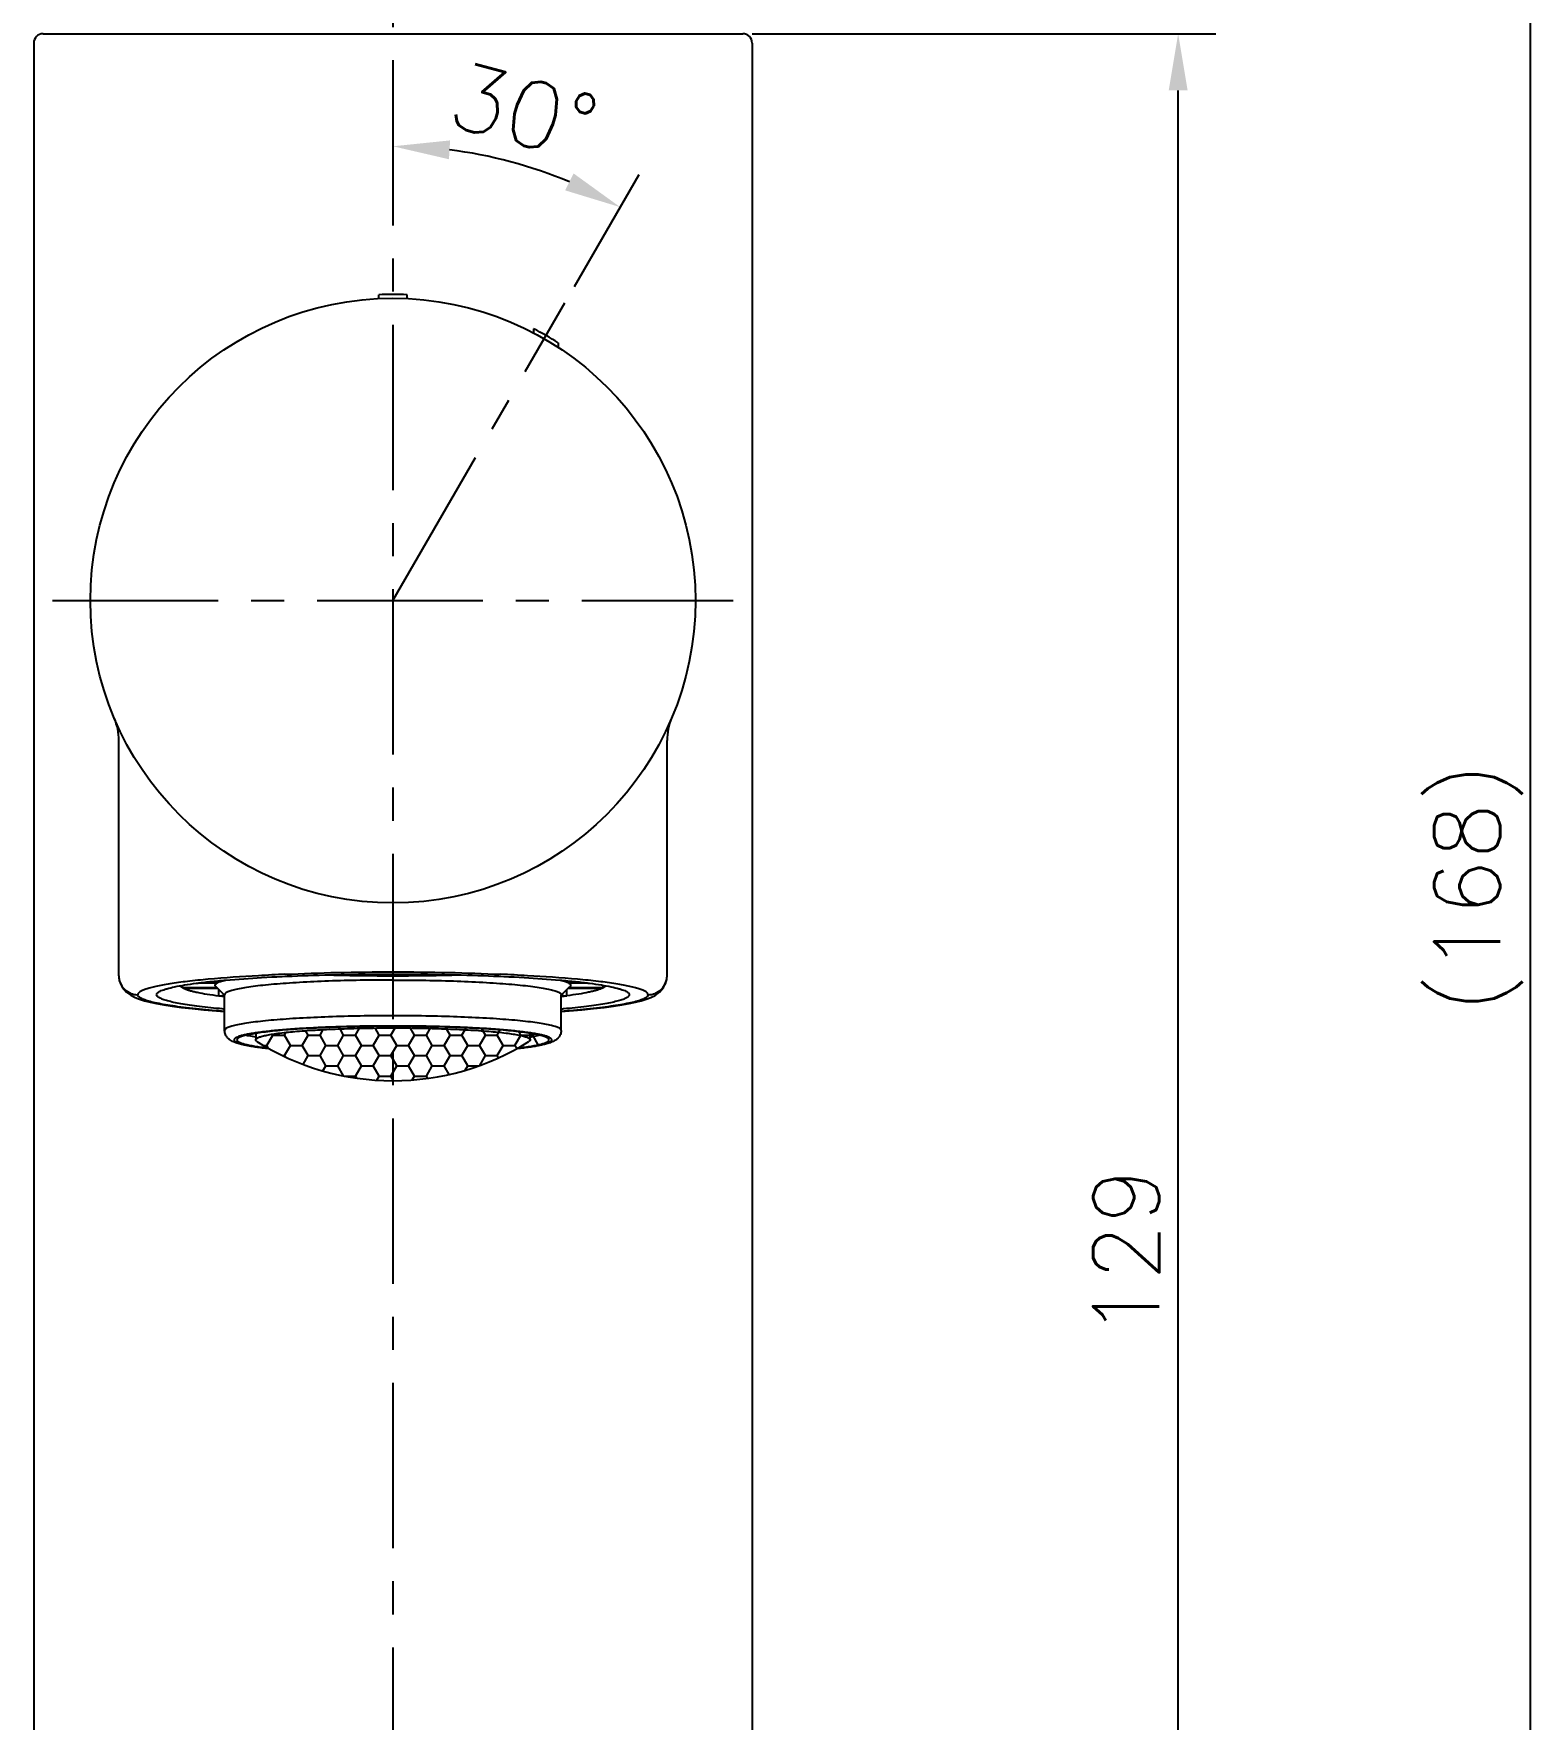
# Model space of a CAD drawing. Extents: x 16558 to 17152, y -14505 to -14085.
# Drawn here: x 16924.8 to 17004, y -14323.3 to -14234.1 of the extents above; entities that cross this region are included whole.
import ezdxf

# ---------------------------------------------------------------- set-up
doc = ezdxf.new("R2010")
doc.units = 0
doc.header["$LTSCALE"] = 7
doc.header["$MEASUREMENT"] = 0
doc.linetypes.add('CENTER', pattern=[2, 1.25, -0.25, 0.25, -0.25])
for name, color, linetype in [('00_COMPONENTS', 7, 'CONTINUOUS'), ('08_ALL_FEATURES', 7, 'CONTINUOUS'), ('CL', 1, 'CENTER'), ('D', 2, 'CONTINUOUS')]:
    doc.layers.add(name, color=color, linetype=linetype)
doc.styles.add('GHS', font='ROMANS.shx', dxfattribs={"bigfont": 'GHS.shx'})

msp = doc.modelspace()

# ---------------------------------------------------------------- hatches: boundary and pattern name
at = {"layer": 'D'}
h = msp.add_hatch(dxfattribs=at)
h.set_pattern_fill('HONEY', color=256, scale=5)
h.set_pattern_definition([(0, (7384.3455, -6944.278), (0.9375, 0.541265877), [0.625, -1.25]), (120, (7384.3455, -6944.278), (-0.9375, 0.541265877), [0.625, -1.25]), (60, (7384.3455, -6944.278), (2e-16, 1.082531755), [-1.25, 0.625])])
edge = h.paths.add_edge_path()
edge.add_spline(control_points=[(16943.828, -14286.708), (16943.827, -14286.708), (16943.827, -14286.708), (16943.827, -14286.708)], knot_values=[0, 0, 0, 0, 0.000057, 0.000057, 0.000057, 0.000057], degree=3, periodic=0)
edge.add_spline(control_points=[(16943.827, -14286.708), (16943.361, -14286.708), (16942.447, -14286.716), (16941.119, -14286.75), (16939.891, -14286.805), (16938.811, -14286.878), (16938.021, -14286.956), (16937.494, -14287.029), (16937.184, -14287.083), (16936.964, -14287.132), (16936.821, -14287.173), (16936.737, -14287.203), (16936.67, -14287.232), (16936.619, -14287.262), (16936.59, -14287.287), (16936.579, -14287.301), (16936.577, -14287.304)], knot_values=[0.003491, 0.003491, 0.003491, 0.003491, 0.193863, 0.377164, 0.546634, 0.696008, 0.819825, 0.870728, 0.913688, 0.948385, 0.962573, 0.974651, 0.984644, 0.992624, 0.998769, 1, 1, 1, 1], degree=3, periodic=0)
edge.add_arc((16936.623, -14287.341), 0.0581, 136.33022, 173.44163)
edge.add_spline(control_points=[(16936.565, -14287.335), (16936.564, -14287.343), (16936.566, -14287.36), (16936.579, -14287.384), (16936.603, -14287.407), (16936.622, -14287.421), (16936.633, -14287.428)], knot_values=[0, 0, 0, 0, 0.193624, 0.410718, 0.675047, 1, 1, 1, 1], degree=3, periodic=0)
edge.add_arc((16943.827, -14276.004), 13.5, 237.79895, 270.00177)
edge.add_line((16943.828, -14289.504), (16943.828, -14286.708))
edge = h.paths.add_edge_path()
edge.add_spline(control_points=[(16950.461, -14287.769), (16950.584, -14287.754), (16950.816, -14287.725), (16951.14, -14287.676), (16951.418, -14287.625), (16951.648, -14287.572), (16951.809, -14287.525), (16951.911, -14287.486), (16951.97, -14287.458), (16952.016, -14287.43), (16952.05, -14287.402), (16952.072, -14287.372), (16952.077, -14287.351), (16952.077, -14287.341)], knot_values=[0, 0, 0, 0, 0.217441, 0.409412, 0.574856, 0.712951, 0.823251, 0.867998, 0.905929, 0.9373, 0.962605, 0.982847, 1, 1, 1, 1], degree=3, periodic=0)
edge.add_spline(control_points=[(16952.077, -14287.341), (16952.077, -14287.329), (16952.068, -14287.301), (16952.035, -14287.266), (16951.984, -14287.231), (16951.914, -14287.197), (16951.825, -14287.163), (16951.716, -14287.13), (16951.628, -14287.107), (16951.576, -14287.094), (16951.566, -14287.092)], knot_values=[0, 0, 0, 0, 0.004388, 0.009907, 0.017174, 0.026447, 0.03784, 0.051395, 0.06712, 0.070619, 0.070619, 0.070619, 0.070619], degree=3, periodic=0)
edge.add_spline(control_points=[(16951.566, -14287.092), (16951.528, -14287.083), (16951.374, -14287.049), (16951.081, -14286.996), (16950.666, -14286.937), (16950.185, -14286.881), (16949.643, -14286.829), (16949.044, -14286.783), (16948.152, -14286.725), (16946.944, -14286.671), (16945.416, -14286.631), (16944.364, -14286.622), (16943.828, -14286.622)], knot_values=[0.070619, 0.070619, 0.070619, 0.070619, 0.085006, 0.127142, 0.177493, 0.235624, 0.301012, 0.373048, 0.451056, 0.621988, 0.807314, 0.99995, 0.99995, 0.99995, 0.99995], degree=3, periodic=0)
edge.add_line((16943.828, -14286.622), (16943.828, -14289.504))
edge.add_arc((16943.827, -14276.004), 13.5, 270.00177, 299.36096)

# ---------------------------------------------------------------- linework, layer by layer
at = {"layer": '00_COMPONENTS', "color": 7, "linetype": 'Continuous'}
for p, q in [((16924.828, -14234.595), (16924.828, -14356.095)), ((16925.328, -14234.095), (16962.328, -14234.095)), ((16962.828, -14234.595), (16962.828, -14356.095)), ((16929.328, -14283.954), (16929.328, -14271.495)), ((16958.328, -14283.954), (16958.328, -14271.494)), ((16929.328, -14283.954), (16929.328, -14283.963)), ((16958.328, -14283.963), (16958.328, -14283.954)), ((16932.757, -14284.6), (16932.56, -14284.488)), ((16932.703, -14284.565), (16932.703, -14284.461)), ((16932.703, -14284.565), (16934.505, -14284.565)), ((16932.757, -14284.6), (16932.807, -14284.626)), ((16934.567, -14284.626), (16932.807, -14284.626)), ((16934.518, -14284.339), (16933.538, -14284.339)), ((16934.028, -14284.278), (16934.642, -14284.278)), ((16934.927, -14284.984), (16934.463, -14284.524)), ((16934.621, -14285.008), (16934.621, -14284.68)), ((16952.727, -14284.984), (16953.191, -14284.524)), ((16953.012, -14284.278), (16953.627, -14284.278)), ((16953.034, -14285.008), (16953.034, -14284.68)), ((16954.847, -14284.626), (16953.088, -14284.626)), ((16954.117, -14284.339), (16953.137, -14284.339)), ((16953.149, -14284.565), (16954.951, -14284.565)), ((16954.898, -14284.6), (16954.847, -14284.626)), ((16954.898, -14284.6), (16955.095, -14284.488)), ((16954.951, -14284.565), (16954.951, -14284.461)), ((16934.621, -14285.008), (16934.924, -14284.982)), ((16934.927, -14286.843), (16934.927, -14284.95)), ((16952.727, -14286.843), (16952.727, -14284.95)), ((16952.73, -14284.982), (16953.034, -14285.008)), ((16936.577, -14287.001), (16936.577, -14287.327)), ((16951.077, -14287.001), (16951.077, -14287.327))]:
    msp.add_line(p, q, dxfattribs=at)
for points in [[(16929.328, -14283.964), (16929.354, -14284.196), (16929.506, -14284.557), (16929.726, -14284.814), (16929.958, -14284.982), (16930.186, -14285.099), (16930.423, -14285.191), (16930.686, -14285.272), (16930.985, -14285.347), (16931.327, -14285.42), (16931.715, -14285.49), (16932.156, -14285.558), (16932.651, -14285.625), (16933.205, -14285.689), (16933.82, -14285.751), (16934.494, -14285.81), (16934.927, -14285.843)], [(16952.727, -14285.844), (16953.148, -14285.811), (16953.824, -14285.752), (16954.438, -14285.69), (16954.993, -14285.626), (16955.489, -14285.56), (16955.93, -14285.491), (16956.32, -14285.421), (16956.662, -14285.349), (16956.962, -14285.274), (16957.226, -14285.193), (16957.463, -14285.102), (16957.691, -14284.986), (16957.922, -14284.82), (16958.143, -14284.566), (16958.298, -14284.208), (16958.328, -14283.963)]]:
    msp.add_lwpolyline(points, dxfattribs=at)
msp.add_circle((16943.827, -14264.095), 16, dxfattribs=at)
for centre, radius, start, end in [((16925.328, -14234.595), 0.5, 90, 180), ((16962.328, -14234.595), 0.5, 0, 90), ((16926.328, -14271.495), 3, 0, 22.92093), ((16961.328, -14271.494), 3, 157.08184, 180), ((16949.468, -14515.819), 232.223, 92.80143, 93.14802), ((16943.788, -14146.423), 137.524, 268.63093, 270.01639), ((16943.867, -14146.423), 137.524, 269.98361, 271.36907), ((16935.77, -14562.344), 278.811, 86.88094, 87.16961), ((16937.903, -14258.9), 26.314, 262.83489, 263.50464), ((16949.752, -14258.9), 26.314, 276.49536, 277.16511), ((16936.623, -14287.341), 0.0581, 165.70301, 173.44163), ((16943.827, -14276.004), 13.5, 237.7989, 270.00177), ((16943.827, -14276.004), 13.5, 270.00177, 302.2011), ((16951.032, -14287.341), 0.0581, 6.55837, 14.29699)]:
    msp.add_arc(centre, radius, start, end, dxfattribs=at)
for points, knots in [([(16929.328, -14283.963), (16929.329, -14284.087), (16929.381, -14284.347), (16929.605, -14284.682), (16929.943, -14284.901), (16930.204, -14284.95), (16930.328, -14284.95)], [0, 0, 0, 0, 0.240162, 0.499877, 0.759708, 1, 1, 1, 1]), ([(16936.715, -14283.946), (16935.828, -14283.995), (16934.573, -14284.079), (16933.012, -14284.238), (16932.206, -14284.345), (16931.653, -14284.438), (16931.309, -14284.506), (16931.016, -14284.576), (16930.775, -14284.645), (16930.583, -14284.718), (16930.428, -14284.796), (16930.329, -14284.889), (16930.328, -14284.95)], [0, 0, 0, 0, 0.406888, 0.57601, 0.718737, 0.779522, 0.832985, 0.878982, 0.917418, 0.948292, 0.971781, 1, 1, 1, 1]), ([(16931.328, -14284.95), (16931.328, -14284.932), (16931.341, -14284.89), (16931.392, -14284.836), (16931.469, -14284.784), (16931.575, -14284.732), (16931.71, -14284.681), (16931.946, -14284.608), (16932.314, -14284.522), (16932.837, -14284.428), (16933.466, -14284.338), (16934.195, -14284.253), (16935.344, -14284.144), (16936.971, -14284.031), (16939.105, -14283.934), (16941.42, -14283.874), (16943.015, -14283.861), (16943.828, -14283.861)], [0, 0, 0, 0, 0.004388, 0.009909, 0.017173, 0.026447, 0.037841, 0.051396, 0.085002, 0.127138, 0.17749, 0.235621, 0.30101, 0.451052, 0.621986, 0.807312, 1, 1, 1, 1]), ([(16938.118, -14283.873), (16939.038, -14283.829), (16940.941, -14283.765), (16943.828, -14283.735), (16946.714, -14283.765), (16948.617, -14283.829), (16949.537, -14283.873)], [0, 0, 0, 0, 0.241837, 0.5, 0.758162, 1, 1, 1, 1]), ([(16943.828, -14283.861), (16944.641, -14283.861), (16946.235, -14283.874), (16948.551, -14283.934), (16950.685, -14284.031), (16952.311, -14284.144), (16953.46, -14284.253), (16954.189, -14284.338), (16954.818, -14284.428), (16955.342, -14284.522), (16955.709, -14284.608), (16955.945, -14284.681), (16956.08, -14284.732), (16956.186, -14284.784), (16956.264, -14284.836), (16956.314, -14284.89), (16956.328, -14284.932), (16956.328, -14284.95)], [0, 0, 0, 0, 0.192688, 0.378014, 0.548948, 0.69899, 0.764379, 0.82251, 0.872862, 0.914998, 0.948604, 0.962159, 0.973553, 0.982827, 0.990091, 0.995612, 1, 1, 1, 1]), ([(16957.328, -14284.95), (16957.327, -14284.889), (16957.227, -14284.796), (16957.072, -14284.718), (16956.88, -14284.645), (16956.639, -14284.576), (16956.346, -14284.506), (16956.003, -14284.438), (16955.449, -14284.345), (16954.643, -14284.238), (16953.082, -14284.079), (16951.827, -14283.995), (16950.94, -14283.946)], [0, 0, 0, 0, 0.028219, 0.051708, 0.082582, 0.121018, 0.167015, 0.220478, 0.281263, 0.42399, 0.593112, 1, 1, 1, 1]), ([(16957.328, -14284.95), (16957.452, -14284.95), (16957.712, -14284.901), (16958.05, -14284.682), (16958.275, -14284.347), (16958.326, -14284.087), (16958.328, -14283.963)], [0, 0, 0, 0, 0.240303, 0.500148, 0.759861, 1, 1, 1, 1]), ([(16932.63, -14284.475), (16932.632, -14284.483), (16932.641, -14284.503), (16932.665, -14284.535), (16932.689, -14284.555), (16932.703, -14284.565)], [0, 0, 0, 0, 0.207154, 0.56468, 1, 1, 1, 1]), ([(16932.703, -14284.565), (16932.707, -14284.568), (16932.724, -14284.581), (16932.742, -14284.592), (16932.757, -14284.6)], [0, 0, 0, 0, 0.232776, 1, 1, 1, 1]), ([(16932.807, -14284.626), (16932.847, -14284.646), (16932.938, -14284.682), (16933.091, -14284.732), (16933.275, -14284.781), (16933.578, -14284.849), (16934.03, -14284.929), (16934.412, -14284.982), (16934.621, -14285.008)], [0, 0, 0, 0, 0.071206, 0.157937, 0.260277, 0.378148, 0.659696, 1, 1, 1, 1]), ([(16934.463, -14284.524), (16934.456, -14284.517), (16934.444, -14284.502), (16934.431, -14284.479), (16934.426, -14284.455), (16934.429, -14284.43), (16934.441, -14284.406), (16934.468, -14284.373), (16934.496, -14284.352), (16934.518, -14284.339)], [0, 0, 0, 0, 0.13004, 0.242145, 0.34359, 0.444047, 0.553449, 0.679609, 1, 1, 1, 1]), ([(16934.642, -14284.278), (16934.63, -14284.283), (16934.588, -14284.301), (16934.546, -14284.321), (16934.518, -14284.339)], [0, 0, 0, 0, 0.282086, 1, 1, 1, 1]), ([(16934.642, -14284.278), (16934.683, -14284.262), (16934.773, -14284.231), (16934.865, -14284.205), (16934.915, -14284.192)], [0, 0, 0, 0, 0.455277, 1, 1, 1, 1]), ([(16943.827, -14284.175), (16943.248, -14284.175), (16942.113, -14284.184), (16940.464, -14284.227), (16939.161, -14284.286), (16938.199, -14284.348), (16937.554, -14284.398), (16936.969, -14284.454), (16936.45, -14284.514), (16936.002, -14284.578), (16935.676, -14284.637), (16935.454, -14284.687), (16935.316, -14284.722), (16935.2, -14284.759), (16935.104, -14284.795), (16935.028, -14284.832), (16934.973, -14284.869), (16934.937, -14284.907), (16934.927, -14284.937), (16934.927, -14284.95)], [0, 0, 0, 0, 0.192684, 0.378014, 0.548943, 0.626952, 0.698988, 0.764375, 0.822507, 0.872858, 0.914994, 0.932879, 0.948605, 0.96216, 0.973552, 0.982827, 0.990092, 0.995612, 1, 1, 1, 1]), ([(16943.827, -14284.175), (16944.406, -14284.175), (16945.542, -14284.184), (16947.19, -14284.227), (16948.493, -14284.286), (16949.455, -14284.348), (16950.101, -14284.398), (16950.685, -14284.454), (16951.204, -14284.514), (16951.652, -14284.578), (16951.979, -14284.637), (16952.201, -14284.687), (16952.338, -14284.722), (16952.455, -14284.759), (16952.551, -14284.795), (16952.626, -14284.832), (16952.682, -14284.869), (16952.718, -14284.907), (16952.727, -14284.937), (16952.727, -14284.95)], [0, 0, 0, 0, 0.192684, 0.378014, 0.548943, 0.626952, 0.698988, 0.764375, 0.822507, 0.872858, 0.914994, 0.932879, 0.948605, 0.96216, 0.973552, 0.982827, 0.990092, 0.995612, 1, 1, 1, 1]), ([(16952.739, -14284.192), (16952.789, -14284.205), (16952.881, -14284.231), (16952.972, -14284.262), (16953.012, -14284.278)], [0, 0, 0, 0, 0.544715, 1, 1, 1, 1]), ([(16953.012, -14284.278), (16953.024, -14284.283), (16953.067, -14284.301), (16953.109, -14284.321), (16953.137, -14284.339)], [0, 0, 0, 0, 0.282086, 1, 1, 1, 1]), ([(16954.847, -14284.626), (16954.807, -14284.646), (16954.717, -14284.682), (16954.563, -14284.732), (16954.379, -14284.781), (16954.076, -14284.849), (16953.624, -14284.929), (16953.243, -14284.982), (16953.034, -14285.008)], [0, 0, 0, 0, 0.071214, 0.157942, 0.260282, 0.378153, 0.65966, 1, 1, 1, 1]), ([(16953.137, -14284.339), (16953.158, -14284.352), (16953.186, -14284.373), (16953.214, -14284.406), (16953.225, -14284.43), (16953.228, -14284.455), (16953.224, -14284.479), (16953.211, -14284.502), (16953.198, -14284.517), (16953.191, -14284.524)], [0, 0, 0, 0, 0.320391, 0.446551, 0.555953, 0.65641, 0.757855, 0.86996, 1, 1, 1, 1]), ([(16954.951, -14284.565), (16954.948, -14284.568), (16954.93, -14284.581), (16954.912, -14284.592), (16954.898, -14284.6)], [0, 0, 0, 0, 0.232776, 1, 1, 1, 1]), ([(16955.024, -14284.475), (16955.022, -14284.483), (16955.014, -14284.503), (16954.989, -14284.535), (16954.965, -14284.555), (16954.951, -14284.565)], [0, 0, 0, 0, 0.207154, 0.56468, 1, 1, 1, 1]), ([(16934.927, -14285.838), (16934.709, -14285.822), (16934.031, -14285.766), (16933.158, -14285.679), (16932.333, -14285.572), (16931.817, -14285.492), (16931.375, -14285.409), (16931.009, -14285.325), (16930.722, -14285.238), (16930.532, -14285.16), (16930.424, -14285.094), (16930.37, -14285.048), (16930.336, -14285.001), (16930.328, -14284.966), (16930.328, -14284.95)], [0.4980152, 0.4980152, 0.4980152, 0.4980152, 0.56732, 0.7128359, 0.7752824, 0.8303809, 0.8778387, 0.9174476, 0.9490824, 0.9728085, 0.9818347, 0.9891363, 0.9950053, 1, 1, 1, 1]), ([(16934.927, -14285.715), (16934.884, -14285.711), (16934.437, -14285.671), (16933.818, -14285.607), (16933.091, -14285.51), (16932.637, -14285.438), (16932.248, -14285.363), (16931.927, -14285.287), (16931.674, -14285.209), (16931.507, -14285.139), (16931.412, -14285.079), (16931.355, -14285.03), (16931.328, -14284.981), (16931.328, -14284.95)], [0.5528799, 0.5528799, 0.5528799, 0.5528799, 0.5683464, 0.7135376, 0.7758103, 0.8307333, 0.8780424, 0.9175272, 0.9490864, 0.9727906, 0.9818311, 0.9891702, 1, 1, 1, 1]), ([(16956.328, -14284.95), (16956.328, -14284.981), (16956.3, -14285.03), (16956.243, -14285.079), (16956.148, -14285.139), (16955.982, -14285.209), (16955.729, -14285.287), (16955.407, -14285.363), (16955.018, -14285.438), (16954.564, -14285.51), (16953.838, -14285.607), (16953.218, -14285.671), (16952.771, -14285.711), (16952.727, -14285.715)], [0, 0, 0, 0, 0.0108298, 0.0181689, 0.0272094, 0.0509136, 0.0824728, 0.1219576, 0.1692667, 0.2241897, 0.2864624, 0.4316536, 0.4472247, 0.4472247, 0.4472247, 0.4472247]), ([(16957.328, -14284.95), (16957.328, -14284.966), (16957.319, -14285.001), (16957.285, -14285.048), (16957.231, -14285.094), (16957.123, -14285.16), (16956.934, -14285.238), (16956.646, -14285.325), (16956.28, -14285.409), (16955.838, -14285.492), (16955.322, -14285.572), (16954.497, -14285.679), (16953.624, -14285.766), (16952.946, -14285.822), (16952.727, -14285.838)], [0, 0, 0, 0, 0.0049947, 0.0108636, 0.0181653, 0.0271914, 0.0509175, 0.0825523, 0.1221611, 0.1696189, 0.2247174, 0.287164, 0.4326801, 0.5020766, 0.5020766, 0.5020766, 0.5020766]), ([(16943.827, -14286.067), (16943.248, -14286.067), (16942.113, -14286.077), (16940.464, -14286.12), (16939.161, -14286.179), (16938.199, -14286.241), (16937.554, -14286.291), (16936.969, -14286.347), (16936.45, -14286.407), (16936.002, -14286.471), (16935.676, -14286.53), (16935.454, -14286.579), (16935.316, -14286.615), (16935.2, -14286.651), (16935.104, -14286.688), (16935.028, -14286.725), (16934.973, -14286.762), (16934.937, -14286.8), (16934.927, -14286.83), (16934.927, -14286.843)], [0, 0, 0, 0, 0.192686, 0.378012, 0.548944, 0.626952, 0.698988, 0.764376, 0.822507, 0.872858, 0.914994, 0.93288, 0.948605, 0.96216, 0.973553, 0.982826, 0.990093, 0.995612, 1, 1, 1, 1]), ([(16943.827, -14286.609), (16943.436, -14286.609), (16942.661, -14286.614), (16941.517, -14286.635), (16940.419, -14286.669), (16939.388, -14286.717), (16938.444, -14286.776), (16937.605, -14286.846), (16936.98, -14286.914), (16936.545, -14286.975), (16936.272, -14287.02), (16936.035, -14287.066), (16935.836, -14287.114), (16935.677, -14287.162), (16935.569, -14287.205), (16935.504, -14287.241), (16935.469, -14287.267), (16935.444, -14287.292), (16935.429, -14287.319), (16935.426, -14287.346), (16935.434, -14287.374), (16935.452, -14287.4), (16935.495, -14287.437), (16935.576, -14287.481), (16935.704, -14287.53), (16935.871, -14287.578), (16936.077, -14287.625), (16936.321, -14287.671), (16936.601, -14287.716), (16936.918, -14287.758), (16937.14, -14287.785), (16937.257, -14287.797)], [0, 0, 0, 0, 0.112527, 0.222869, 0.328865, 0.428464, 0.519732, 0.600911, 0.670454, 0.700449, 0.727074, 0.75022, 0.769802, 0.78578, 0.798169, 0.803064, 0.807145, 0.810495, 0.813272, 0.815751, 0.818303, 0.821273, 0.824887, 0.834473, 0.847538, 0.864201, 0.884464, 0.908278, 0.935552, 0.966172, 1, 1, 1, 1]), ([(16943.827, -14286.622), (16943.291, -14286.622), (16942.238, -14286.631), (16940.71, -14286.671), (16939.502, -14286.725), (16938.61, -14286.783), (16938.012, -14286.829), (16937.47, -14286.881), (16936.989, -14286.937), (16936.574, -14286.996), (16936.271, -14287.051), (16936.065, -14287.097), (16935.938, -14287.13), (16935.83, -14287.163), (16935.741, -14287.197), (16935.671, -14287.231), (16935.619, -14287.266), (16935.586, -14287.301), (16935.577, -14287.329), (16935.577, -14287.341)], [0, 0, 0, 0, 0.192686, 0.378012, 0.548944, 0.626952, 0.698988, 0.764376, 0.822507, 0.872858, 0.914994, 0.93288, 0.948605, 0.96216, 0.973553, 0.982826, 0.990093, 0.995612, 1, 1, 1, 1]), ([(16952.727, -14286.843), (16952.727, -14286.83), (16952.718, -14286.8), (16952.682, -14286.762), (16952.626, -14286.725), (16952.551, -14286.688), (16952.455, -14286.651), (16952.338, -14286.615), (16952.201, -14286.579), (16951.979, -14286.53), (16951.652, -14286.471), (16951.204, -14286.407), (16950.685, -14286.347), (16950.101, -14286.291), (16949.455, -14286.241), (16948.493, -14286.179), (16947.19, -14286.12), (16945.542, -14286.077), (16944.406, -14286.067), (16943.827, -14286.067)], [0, 0, 0, 0, 0.004388, 0.009907, 0.017174, 0.026447, 0.03784, 0.051395, 0.06712, 0.085006, 0.127142, 0.177493, 0.235624, 0.301012, 0.373048, 0.451056, 0.621988, 0.807314, 1, 1, 1, 1]), ([(16950.398, -14287.797), (16950.515, -14287.784), (16950.737, -14287.758), (16951.053, -14287.716), (16951.334, -14287.671), (16951.578, -14287.625), (16951.784, -14287.578), (16951.951, -14287.53), (16952.079, -14287.481), (16952.16, -14287.437), (16952.202, -14287.4), (16952.221, -14287.374), (16952.229, -14287.346), (16952.225, -14287.319), (16952.21, -14287.292), (16952.185, -14287.267), (16952.15, -14287.241), (16952.085, -14287.205), (16951.978, -14287.162), (16951.818, -14287.114), (16951.619, -14287.066), (16951.382, -14287.02), (16951.109, -14286.975), (16950.674, -14286.914), (16950.049, -14286.846), (16949.211, -14286.776), (16948.266, -14286.717), (16947.235, -14286.669), (16946.137, -14286.635), (16944.993, -14286.614), (16944.218, -14286.609), (16943.827, -14286.609)], [0, 0, 0, 0, 0.033822, 0.064436, 0.091703, 0.115511, 0.135769, 0.152426, 0.165485, 0.175066, 0.178678, 0.181646, 0.184197, 0.186676, 0.189455, 0.192807, 0.19689, 0.201787, 0.214181, 0.230163, 0.249749, 0.272899, 0.299527, 0.329526, 0.399074, 0.480258, 0.571529, 0.671131, 0.777129, 0.887472, 1, 1, 1, 1]), ([(16952.077, -14287.341), (16952.077, -14287.329), (16952.068, -14287.301), (16952.035, -14287.266), (16951.984, -14287.231), (16951.914, -14287.197), (16951.825, -14287.163), (16951.716, -14287.13), (16951.589, -14287.097), (16951.383, -14287.051), (16951.081, -14286.996), (16950.666, -14286.937), (16950.185, -14286.881), (16949.643, -14286.829), (16949.044, -14286.783), (16948.152, -14286.725), (16946.944, -14286.671), (16945.416, -14286.631), (16944.364, -14286.622), (16943.827, -14286.622)], [0, 0, 0, 0, 0.004388, 0.009907, 0.017174, 0.026447, 0.03784, 0.051395, 0.06712, 0.085006, 0.127142, 0.177493, 0.235624, 0.301012, 0.373048, 0.451056, 0.621988, 0.807314, 1, 1, 1, 1]), ([(16937.269, -14287.803), (16937.117, -14287.787), (16936.831, -14287.754), (16936.428, -14287.698), (16936.077, -14287.638), (16935.777, -14287.573), (16935.518, -14287.499), (16935.322, -14287.419), (16935.197, -14287.34), (16935.124, -14287.281), (16935.067, -14287.222), (16935.013, -14287.148), (16934.967, -14287.059), (16934.935, -14286.956), (16934.927, -14286.882), (16934.927, -14286.843)], [0, 0, 0, 0, 0.168015, 0.31736, 0.447731, 0.559722, 0.655891, 0.74405, 0.791469, 0.818102, 0.847804, 0.881415, 0.918221, 0.957603, 1, 1, 1, 1]), ([(16935.577, -14287.341), (16935.577, -14287.351), (16935.583, -14287.372), (16935.604, -14287.401), (16935.638, -14287.43), (16935.684, -14287.458), (16935.743, -14287.485), (16935.845, -14287.525), (16936.006, -14287.572), (16936.235, -14287.624), (16936.513, -14287.675), (16936.836, -14287.724), (16937.068, -14287.754), (16937.191, -14287.768)], [0, 0, 0, 0, 0.017164, 0.037415, 0.062727, 0.0941, 0.132033, 0.176779, 0.287075, 0.425163, 0.590599, 0.782563, 1, 1, 1, 1]), ([(16936.085, -14287.092), (16936.121, -14287.1), (16936.28, -14287.135), (16936.441, -14287.164), (16936.566, -14287.184)], [0, 0, 0, 0, 0.221733, 1, 1, 1, 1]), ([(16936.633, -14287.428), (16936.622, -14287.421), (16936.603, -14287.407), (16936.579, -14287.384), (16936.566, -14287.36), (16936.564, -14287.343), (16936.565, -14287.335)], [0, 0, 0, 0, 0.324953, 0.589282, 0.806376, 1, 1, 1, 1]), ([(16936.566, -14287.327), (16936.569, -14287.316), (16936.583, -14287.292), (16936.619, -14287.262), (16936.67, -14287.232), (16936.737, -14287.203), (16936.821, -14287.173), (16936.964, -14287.132), (16937.184, -14287.083), (16937.494, -14287.029), (16938.021, -14286.956), (16938.811, -14286.878), (16939.891, -14286.805), (16941.119, -14286.75), (16942.447, -14286.716), (16943.361, -14286.708), (16943.827, -14286.708)], [0, 0, 0, 0, 0.004722, 0.010867, 0.018847, 0.02884, 0.040918, 0.055106, 0.089803, 0.132763, 0.183666, 0.307483, 0.456857, 0.626327, 0.809628, 1, 1, 1, 1]), ([(16943.827, -14286.708), (16944.293, -14286.708), (16945.207, -14286.716), (16946.536, -14286.75), (16947.763, -14286.805), (16948.844, -14286.878), (16949.633, -14286.956), (16950.161, -14287.029), (16950.471, -14287.083), (16950.69, -14287.132), (16950.833, -14287.173), (16950.917, -14287.203), (16950.985, -14287.232), (16951.036, -14287.262), (16951.071, -14287.292), (16951.085, -14287.316), (16951.088, -14287.327)], [0, 0, 0, 0, 0.190372, 0.373673, 0.543143, 0.692517, 0.816334, 0.867237, 0.910197, 0.944894, 0.959082, 0.97116, 0.981153, 0.989133, 0.995278, 1, 1, 1, 1]), ([(16952.727, -14286.843), (16952.727, -14286.882), (16952.72, -14286.956), (16952.688, -14287.059), (16952.641, -14287.148), (16952.588, -14287.221), (16952.531, -14287.28), (16952.458, -14287.34), (16952.333, -14287.419), (16952.138, -14287.499), (16951.88, -14287.572), (16951.58, -14287.637), (16951.231, -14287.697), (16950.83, -14287.753), (16950.545, -14287.786), (16950.393, -14287.803)], [0, 0, 0, 0, 0.042509, 0.081861, 0.118667, 0.152367, 0.182165, 0.208835, 0.256337, 0.344562, 0.440713, 0.552638, 0.682906, 0.832125, 1, 1, 1, 1]), ([(16950.461, -14287.769), (16950.584, -14287.754), (16950.816, -14287.725), (16951.14, -14287.676), (16951.418, -14287.625), (16951.648, -14287.572), (16951.809, -14287.525), (16951.911, -14287.486), (16951.97, -14287.458), (16952.016, -14287.43), (16952.05, -14287.402), (16952.072, -14287.372), (16952.077, -14287.351), (16952.077, -14287.341)], [0, 0, 0, 0, 0.217441, 0.409412, 0.574856, 0.712951, 0.823251, 0.867998, 0.905929, 0.9373, 0.962605, 0.982847, 1, 1, 1, 1]), ([(16951.089, -14287.335), (16951.09, -14287.343), (16951.088, -14287.36), (16951.075, -14287.384), (16951.052, -14287.407), (16951.032, -14287.421), (16951.021, -14287.428)], [0, 0, 0, 0, 0.193624, 0.410718, 0.675047, 1, 1, 1, 1]), ([(16951.089, -14287.184), (16951.133, -14287.177), (16951.294, -14287.15), (16951.454, -14287.119), (16951.569, -14287.092)], [0, 0, 0, 0, 0.278089, 1, 1, 1, 1])]:
    msp.add_open_spline(points, degree=3, knots=knots, dxfattribs=at)
at = {"layer": '08_ALL_FEATURES', "color": 7, "linetype": 'Continuous'}
for p, q in [((16943.078, -14248.113), (16943.078, -14247.912)), ((16944.578, -14248.113), (16944.578, -14247.912)), ((16951.269, -14249.705), (16951.269, -14249.931)), ((16952.568, -14250.455), (16952.568, -14250.694))]:
    msp.add_line(p, q, dxfattribs=at)
for start, end in [(87.34647, 92.65353), (57.34647, 62.65353)]:
    msp.add_arc((16943.828, -14264.095), 16.2, start, end, dxfattribs=at)
at = {"layer": 'CL'}
for p, q in [((16943.828, -14193.495), (16943.828, -14402.595)), ((16943.828, -14264.095), (16952.928, -14248.333)), ((16925.827, -14264.095), (16961.827, -14264.095))]:
    msp.add_line(p, q, dxfattribs=at)
at = {"layer": 'D'}
for p, q in [((17003.985, -14198.495), (17003.985, -14360.095)), ((16962.828, -14234.095), (16987.361, -14234.095)), ((16985.361, -14360.095), (16985.361, -14237.095)), ((16953.428, -14247.467), (16956.849, -14241.542))]:
    msp.add_line(p, q, dxfattribs=at)
at = {"layer": 'D', "lineweight": 25}
msp.add_arc((16943.828, -14264.095), 24.042, 67.15406, 82.84594, dxfattribs=at)
at = {"layer": 'D'}
for points in [[(16984.861, -14237.095), (16985.861, -14237.095), (16985.361, -14234.095)], [(16946.791, -14240.739), (16946.853, -14239.741), (16943.828, -14240.053)], [(16953.385, -14241.491), (16952.94, -14242.387), (16955.849, -14243.274)]]:
    msp.add_solid(points, dxfattribs=at)

# ---------------------------------------------------------------- texts
at = {"layer": 'D', "char_height": 3.5, "attachment_point": 5, "style": 'GHS'}
for s, insert, rotation in [('\\A1;30°', (16950.762, -14238.216), 345), ('\\A1;(168)', (17001.235, -14279.295), 90), ('\\A1;129', (16982.611, -14298.595), 90)]:
    msp.add_mtext(s, dxfattribs=dict(at, insert=insert, rotation=rotation))

doc.saveas('drawing.dxf')
